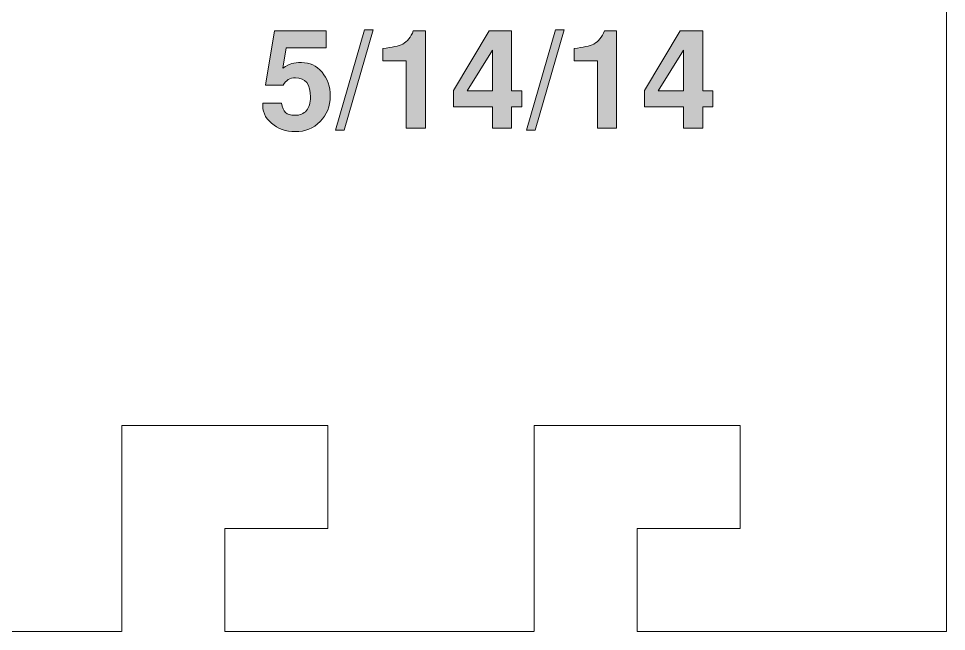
# Model space of a CAD drawing. Header units: inches. Extents: x 0.25 to 7.95, y -7.13 to -0.25.
# Drawn here: x 1.375 to 2.5, y -3.045 to -2.301 of the extents above; entities that cross this region are included whole.
import ezdxf

# ---------------------------------------------------------------- set-up
doc = ezdxf.new("R2010")
doc.units = ezdxf.units.IN
doc.header["$MEASUREMENT"] = 0
doc.layers.add('Layer 1', color=7, linetype='Continuous')

# ---------------------------------------------------------------- blocks, each defined once
blk = doc.blocks.new('block 6')
at = {"layer": 'Layer 1', "color": 7, "lineweight": 5, "true_color": 0xffffff}
for points in [[(1.75, -2.7948), (1.75, -2.9198)], [(1.75, -2.9198), (1.625, -2.9198)], [(1.625, -2.9198), (1.625, -3.0448)], [(1.75, -3.0448), (1.625, -3.0448)]]:
    blk.add_lwpolyline(points, dxfattribs=at)
blk = doc.blocks.new('block 7')
at = {"layer": 'Layer 1', "color": 7, "lineweight": 5, "true_color": 0xffffff}
for points in [[(2.2501, -2.7948), (2.2501, -2.9198)], [(2.2501, -2.9198), (2.1251, -2.9198)], [(2.1251, -2.9198), (2.1251, -3.0448)], [(2.2501, -3.0448), (2.1251, -3.0448)]]:
    blk.add_lwpolyline(points, dxfattribs=at)
blk = doc.blocks.new('block 3')
at = {"layer": 'Layer 1', "color": 7, "lineweight": 5, "true_color": 0xffffff}
for points in [[(1.5001, -3.0448), (1.5001, -2.7948)], [(1.5001, -2.7948), (1.75, -2.7948)], [(2.0001, -3.0448), (2.0001, -2.7948)], [(2.0001, -2.7948), (2.2501, -2.7948)], [(1.25, -3.0448), (1.5, -3.0448)], [(1.75, -3.0448), (2, -3.0448)], [(2.2501, -3.0448), (2.5001, -3.0448)]]:
    blk.add_lwpolyline(points, dxfattribs=at)
at = {"layer": 'Layer 1'}
for name in ['block 6', 'block 7']:
    blk.add_blockref(name, (0, 0), dxfattribs=at)
blk = doc.blocks.new('block 9')
at = {"layer": 'Layer 1', "color": 7, "lineweight": 5, "true_color": 0xffffff}
blk.add_lwpolyline([(2.5001, -0.2506), (2.5001, -2.841), (2.5001, -3.0448)], dxfattribs=at)
blk = doc.blocks.new('block 8')
at = {"layer": 'Layer 1'}
blk.add_blockref('block 9', (0, 0), dxfattribs=at)
blk = doc.blocks.new('block 2')
at = {"layer": 'Layer 1'}
for name in ['block 8', 'block 3']:
    blk.add_blockref(name, (0, 0), dxfattribs=at)
blk = doc.blocks.new('block 41')
at = {"layer": 'Layer 1', "true_color": 0xed1f24}
h = blk.add_hatch(color=240, dxfattribs=at)
h.dxf.hatch_style = 2
edge = h.paths.add_edge_path()
edge.add_spline(control_points=[(1.7529, -2.3954), (1.7529, -2.4078), (1.7488, -2.4181), (1.7408, -2.4263), (1.7327, -2.4345), (1.7226, -2.4385), (1.7104, -2.4385), (1.6992, -2.4385), (1.6897, -2.4351), (1.6817, -2.4282), (1.6737, -2.4213), (1.6702, -2.4132), (1.6712, -2.4039), (1.6712, -2.4039), (1.6939, -2.4039), (1.6939, -2.4039), (1.6947, -2.4093), (1.6963, -2.4132), (1.6987, -2.4154), (1.7011, -2.4176), (1.7049, -2.4187), (1.7101, -2.4187), (1.7161, -2.4187), (1.7208, -2.4168), (1.7241, -2.4129), (1.7274, -2.409), (1.729, -2.4036), (1.729, -2.3967), (1.729, -2.381), (1.7229, -2.3732), (1.7108, -2.3732), (1.704, -2.3732), (1.699, -2.3762), (1.6959, -2.382), (1.6959, -2.382), (1.6745, -2.382), (1.6745, -2.382), (1.6745, -2.382), (1.6852, -2.3162), (1.6852, -2.3162), (1.6852, -2.3162), (1.748, -2.3162), (1.748, -2.3162), (1.748, -2.3162), (1.748, -2.337), (1.748, -2.337), (1.748, -2.337), (1.6997, -2.337), (1.6997, -2.337), (1.6997, -2.337), (1.6956, -2.3614), (1.6956, -2.3614), (1.6999, -2.3587), (1.7036, -2.3569), (1.7065, -2.356), (1.7094, -2.3552), (1.7133, -2.3547), (1.7181, -2.3547), (1.7281, -2.3547), (1.7363, -2.3586), (1.743, -2.3664), (1.7496, -2.3742), (1.7529, -2.3838), (1.7529, -2.3954)], knot_values=[0, 0, 0, 0, 1, 1, 1, 2, 2, 2, 3, 3, 3, 4, 4, 4, 5, 5, 5, 6, 6, 6, 7, 7, 7, 8, 8, 8, 9, 9, 9, 10, 10, 10, 11, 11, 11, 12, 12, 12, 13, 13, 13, 14, 14, 14, 15, 15, 15, 16, 16, 16, 17, 17, 17, 18, 18, 18, 19, 19, 19, 20, 20, 20, 21, 21, 21, 21], degree=3, periodic=1)
h = blk.add_hatch(color=240, dxfattribs=at)
h.dxf.hatch_style = 2
h.paths.add_polyline_path([(1.8049, -2.3152), (1.7699, -2.4367), (1.7593, -2.4367), (1.7943, -2.3152)])
h = blk.add_hatch(color=240, dxfattribs=at)
h.dxf.hatch_style = 2
edge = h.paths.add_edge_path()
edge.add_spline(control_points=[(1.8685, -2.4344), (1.8685, -2.4344), (1.8452, -2.4344), (1.8452, -2.4344), (1.8452, -2.4344), (1.8452, -2.3527), (1.8452, -2.3527), (1.8452, -2.3527), (1.8169, -2.3527), (1.8169, -2.3527), (1.8169, -2.3527), (1.8169, -2.3375), (1.8169, -2.3375), (1.8281, -2.3364), (1.8361, -2.3346), (1.8409, -2.3322), (1.8464, -2.3292), (1.8507, -2.3239), (1.8537, -2.3162), (1.8537, -2.3162), (1.8685, -2.3162), (1.8685, -2.3162), (1.8685, -2.3162), (1.8685, -2.4344), (1.8685, -2.4344)], knot_values=[0, 0, 0, 0, 1, 1, 1, 2, 2, 2, 3, 3, 3, 4, 4, 4, 5, 5, 5, 6, 6, 6, 7, 7, 7, 8, 8, 8, 8], degree=3, periodic=1)
h = blk.add_hatch(color=240, dxfattribs=at)
h.dxf.hatch_style = 2
h.paths.add_polyline_path([(1.9852, -2.4084), (1.9729, -2.4084), (1.9729, -2.4344), (1.9495, -2.4344), (1.9495, -2.4084), (1.9022, -2.4084), (1.9022, -2.3885), (1.9457, -2.3162), (1.9729, -2.3162), (1.9729, -2.389), (1.9852, -2.389)])
h.paths.add_polyline_path([(1.9495, -2.389), (1.9495, -2.3396), (1.9188, -2.389)])
h = blk.add_hatch(color=240, dxfattribs=at)
h.dxf.hatch_style = 2
h.paths.add_polyline_path([(2.0365, -2.3152), (2.0015, -2.4367), (1.9909, -2.4367), (2.0259, -2.3152)])
h = blk.add_hatch(color=240, dxfattribs=at)
h.dxf.hatch_style = 2
edge = h.paths.add_edge_path()
edge.add_spline(control_points=[(2.1002, -2.4344), (2.1002, -2.4344), (2.0769, -2.4344), (2.0769, -2.4344), (2.0769, -2.4344), (2.0769, -2.3527), (2.0769, -2.3527), (2.0769, -2.3527), (2.0485, -2.3527), (2.0485, -2.3527), (2.0485, -2.3527), (2.0485, -2.3375), (2.0485, -2.3375), (2.0597, -2.3364), (2.0677, -2.3346), (2.0725, -2.3322), (2.0781, -2.3292), (2.0824, -2.3239), (2.0854, -2.3162), (2.0854, -2.3162), (2.1002, -2.3162), (2.1002, -2.3162), (2.1002, -2.3162), (2.1002, -2.4344), (2.1002, -2.4344)], knot_values=[0, 0, 0, 0, 1, 1, 1, 2, 2, 2, 3, 3, 3, 4, 4, 4, 5, 5, 5, 6, 6, 6, 7, 7, 7, 8, 8, 8, 8], degree=3, periodic=1)
h = blk.add_hatch(color=240, dxfattribs=at)
h.dxf.hatch_style = 2
h.paths.add_polyline_path([(2.2169, -2.4084), (2.2045, -2.4084), (2.2045, -2.4344), (2.1812, -2.4344), (2.1812, -2.4084), (2.1339, -2.4084), (2.1339, -2.3885), (2.1774, -2.3162), (2.2045, -2.3162), (2.2045, -2.389), (2.2169, -2.389)])
h.paths.add_polyline_path([(2.1812, -2.389), (2.1812, -2.3396), (2.1505, -2.389)])
at = {"layer": 'Layer 1', "lineweight": 0}
for points in [[(1.8049, -2.3152), (1.7699, -2.4367), (1.7593, -2.4367), (1.7943, -2.3152), (1.8049, -2.3152)], [(1.9852, -2.4084), (1.9729, -2.4084), (1.9729, -2.4344), (1.9495, -2.4344), (1.9495, -2.4084), (1.9022, -2.4084), (1.9022, -2.3885), (1.9457, -2.3162), (1.9729, -2.3162), (1.9729, -2.389), (1.9852, -2.389), (1.9852, -2.4084)], [(2.0365, -2.3152), (2.0015, -2.4367), (1.9909, -2.4367), (2.0259, -2.3152), (2.0365, -2.3152)], [(2.2169, -2.4084), (2.2045, -2.4084), (2.2045, -2.4344), (2.1812, -2.4344), (2.1812, -2.4084), (2.1339, -2.4084), (2.1339, -2.3885), (2.1774, -2.3162), (2.2045, -2.3162), (2.2045, -2.389), (2.2169, -2.389), (2.2169, -2.4084)], [(1.9495, -2.389), (1.9495, -2.3396), (1.9188, -2.389), (1.9495, -2.389)], [(2.1812, -2.389), (2.1812, -2.3396), (2.1505, -2.389), (2.1812, -2.389)]]:
    blk.add_lwpolyline(points, dxfattribs=at)
for points, knots in [([(1.7529, -2.3954), (1.7529, -2.4078), (1.7488, -2.4181), (1.7408, -2.4263), (1.7327, -2.4345), (1.7226, -2.4385), (1.7104, -2.4385), (1.6992, -2.4385), (1.6897, -2.4351), (1.6817, -2.4282), (1.6737, -2.4213), (1.6702, -2.4132), (1.6712, -2.4039), (1.6712, -2.4039), (1.6939, -2.4039), (1.6939, -2.4039), (1.6947, -2.4093), (1.6963, -2.4132), (1.6987, -2.4154), (1.7011, -2.4176), (1.7049, -2.4187), (1.7101, -2.4187), (1.7161, -2.4187), (1.7208, -2.4168), (1.7241, -2.4129), (1.7274, -2.409), (1.729, -2.4036), (1.729, -2.3967), (1.729, -2.381), (1.7229, -2.3732), (1.7108, -2.3732), (1.704, -2.3732), (1.699, -2.3762), (1.6959, -2.382), (1.6959, -2.382), (1.6745, -2.382), (1.6745, -2.382), (1.6745, -2.382), (1.6852, -2.3162), (1.6852, -2.3162), (1.6852, -2.3162), (1.748, -2.3162), (1.748, -2.3162), (1.748, -2.3162), (1.748, -2.337), (1.748, -2.337), (1.748, -2.337), (1.6997, -2.337), (1.6997, -2.337), (1.6997, -2.337), (1.6956, -2.3614), (1.6956, -2.3614), (1.6999, -2.3587), (1.7036, -2.3569), (1.7065, -2.356), (1.7094, -2.3552), (1.7133, -2.3547), (1.7181, -2.3547), (1.7281, -2.3547), (1.7363, -2.3586), (1.743, -2.3664), (1.7496, -2.3742), (1.7529, -2.3838), (1.7529, -2.3954)], [0, 0, 0, 0, 1, 1, 1, 2, 2, 2, 3, 3, 3, 4, 4, 4, 5, 5, 5, 6, 6, 6, 7, 7, 7, 8, 8, 8, 9, 9, 9, 10, 10, 10, 11, 11, 11, 12, 12, 12, 13, 13, 13, 14, 14, 14, 15, 15, 15, 16, 16, 16, 17, 17, 17, 18, 18, 18, 19, 19, 19, 20, 20, 20, 21, 21, 21, 21]), ([(1.8685, -2.4344), (1.8685, -2.4344), (1.8452, -2.4344), (1.8452, -2.4344), (1.8452, -2.4344), (1.8452, -2.3527), (1.8452, -2.3527), (1.8452, -2.3527), (1.8169, -2.3527), (1.8169, -2.3527), (1.8169, -2.3527), (1.8169, -2.3375), (1.8169, -2.3375), (1.8281, -2.3364), (1.8361, -2.3346), (1.8409, -2.3322), (1.8464, -2.3292), (1.8507, -2.3239), (1.8537, -2.3162), (1.8537, -2.3162), (1.8685, -2.3162), (1.8685, -2.3162), (1.8685, -2.3162), (1.8685, -2.4344), (1.8685, -2.4344)], [0, 0, 0, 0, 1, 1, 1, 2, 2, 2, 3, 3, 3, 4, 4, 4, 5, 5, 5, 6, 6, 6, 7, 7, 7, 8, 8, 8, 8]), ([(2.1002, -2.4344), (2.1002, -2.4344), (2.0769, -2.4344), (2.0769, -2.4344), (2.0769, -2.4344), (2.0769, -2.3527), (2.0769, -2.3527), (2.0769, -2.3527), (2.0485, -2.3527), (2.0485, -2.3527), (2.0485, -2.3527), (2.0485, -2.3375), (2.0485, -2.3375), (2.0597, -2.3364), (2.0677, -2.3346), (2.0725, -2.3322), (2.0781, -2.3292), (2.0824, -2.3239), (2.0854, -2.3162), (2.0854, -2.3162), (2.1002, -2.3162), (2.1002, -2.3162), (2.1002, -2.3162), (2.1002, -2.4344), (2.1002, -2.4344)], [0, 0, 0, 0, 1, 1, 1, 2, 2, 2, 3, 3, 3, 4, 4, 4, 5, 5, 5, 6, 6, 6, 7, 7, 7, 8, 8, 8, 8])]:
    blk.add_open_spline(points, degree=3, knots=knots, dxfattribs=at)
blk = doc.blocks.new('block 37')
at = {"layer": 'Layer 1'}
blk.add_blockref('block 41', (0, 0), dxfattribs=at)

msp = doc.modelspace()

# ---------------------------------------------------------------- block references
at = {"layer": 'Layer 1'}
for name in ['block 2', 'block 37']:
    msp.add_blockref(name, (0, 0), dxfattribs=at)

doc.saveas('drawing.dxf')
